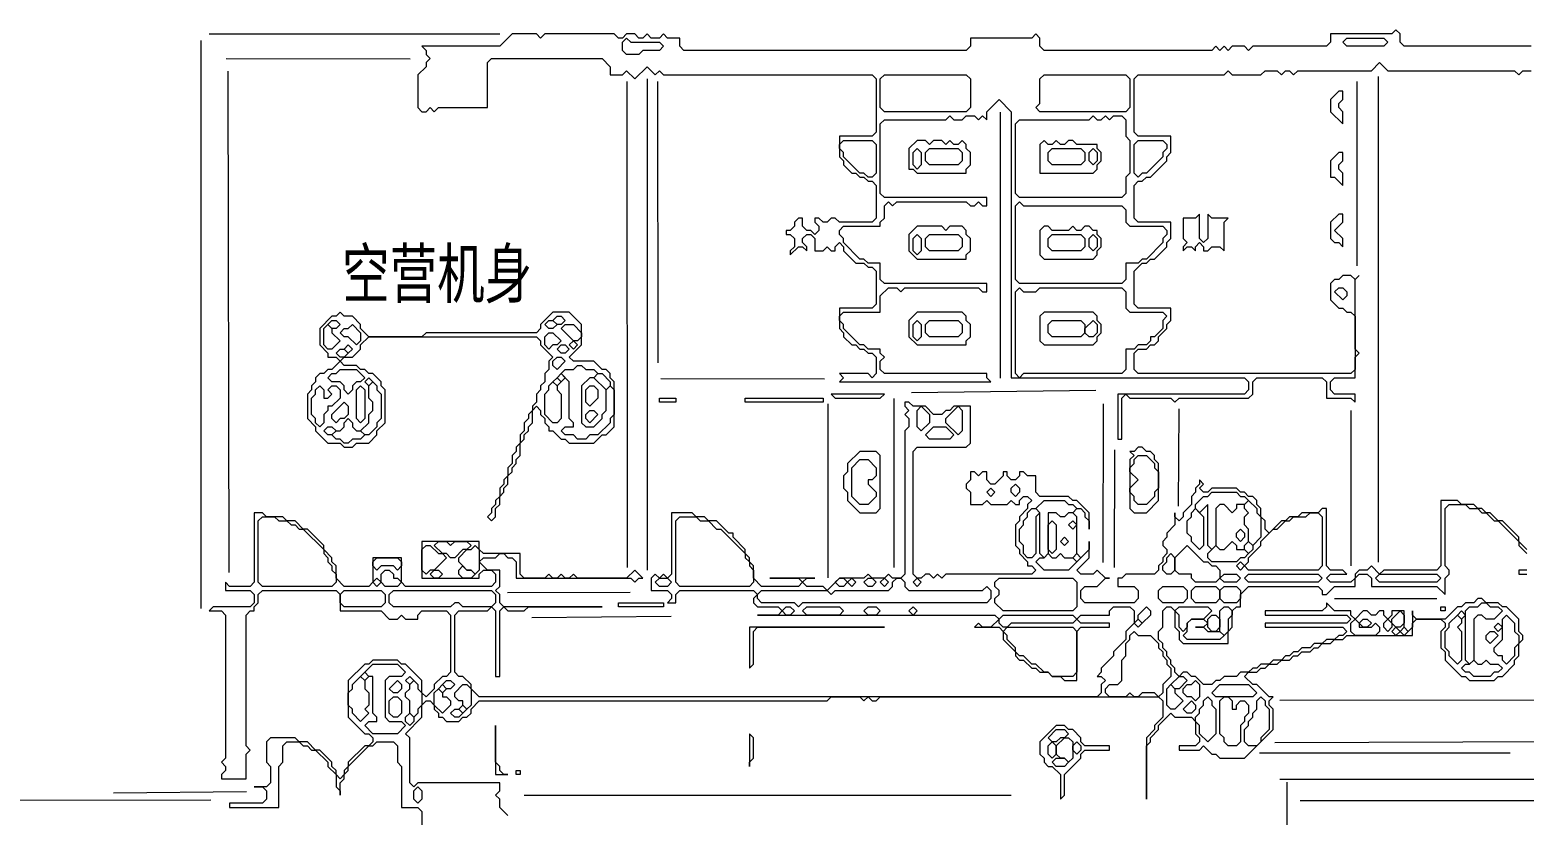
# Model space of a CAD drawing. Extents: x 10 to 1971, y 11 to 1392.
# Drawn here: x 540.2 to 905.3, y 802.1 to 994 of the extents above; entities that cross this region are included whole.
import ezdxf

# ---------------------------------------------------------------- set-up
doc = ezdxf.new("R2010")
doc.units = 0
for name, color, linetype, lineweight in [('OCR_TEXT', 6, 'Continuous', 0), ('TRACE_CURVE', 6, 'Continuous', 0), ('TRACE_STRAIGHT', 5, 'Continuous', 0), ('TRACE_TEXT_SYMBOL', 6, 'Continuous', 0)]:
    doc.layers.add(name, color=color, linetype=linetype, lineweight=lineweight)
doc.styles.add('wqy-unicode', font='wqy-unicode.lff')

msp = doc.modelspace()

# ---------------------------------------------------------------- linework, layer by layer
at = {"layer": 'TRACE_CURVE', "color": 6}
for points in [[(907, 990), (876, 990), (875, 991), (875, 993), (874, 994), (873, 993), (858, 993), (858, 991), (857, 990), (839, 990), (838, 989), (837, 990), (834, 990), (833, 989), (832, 990), (831, 989), (830, 990), (829, 989), (788, 989), (787, 990), (787, 992), (786, 993), (785, 992), (770, 992), (770, 990), (769, 989), (700, 989), (699, 990), (699, 992), (696, 992), (695, 993), (694, 992), (692, 992), (691, 993), (690, 992), (689, 992), (688, 993), (686, 993), (685, 992), (684, 992), (683, 993), (666, 993), (665, 992), (664, 993), (658, 993), (655, 990), (636, 990), (637, 989), (637, 988), (638, 987), (637, 986), (637, 985), (635, 983)], [(635, 983), (635, 975), (636, 974), (637, 974), (638, 975), (639, 974), (640, 975), (652, 975), (652, 986), (653, 987), (680, 987), (682, 985), (682, 983), (685, 983), (686, 984), (688, 982), (691, 985), (693, 983), (694, 984), (695, 983), (746, 983), (747, 982), (747, 969), (746, 968), (738, 968), (738, 963), (739, 962), (739, 961), (741, 959), (742, 959), (743, 958), (744, 958), (745, 957), (746, 957), (747, 956), (747, 948), (746, 947), (738, 947), (737, 948), (736, 948), (735, 947), (734, 947), (733, 948), (732, 948), (732, 947), (733, 946), (733, 945), (732, 944), (731, 945), (730, 945), (729, 946), (729, 948), (728, 948), (727, 947), (727, 946), (726, 945), (725, 945), (725, 944), (726, 944), (727, 943), (727, 941), (726, 940), (726, 939), (728, 941)], [(818, 962), (818, 963), (819, 964), (819, 968), (811, 968), (810, 969), (810, 982), (811, 983), (832, 983), (833, 984), (834, 983), (841, 983), (842, 984), (845, 984), (846, 983), (847, 984), (848, 984), (849, 983), (850, 984), (868, 984), (870, 986), (872, 984), (903, 984), (904, 983), (905, 984), (907, 984)], [(753, 930), (754, 931), (772, 931), (773, 930), (774, 930), (774, 932), (749, 932), (748, 933), (748, 937), (745, 937), (744, 938), (743, 938), (739, 942), (739, 943), (738, 944), (738, 945), (739, 946), (748, 946), (748, 947), (749, 948), (749, 951), (750, 952), (751, 951), (752, 952), (769, 952), (770, 951), (771, 951), (772, 952), (773, 951), (774, 951), (774, 953), (749, 953), (748, 954), (748, 971), (749, 972), (764, 972), (765, 973), (766, 972), (768, 972), (769, 973), (771, 973), (772, 972), (773, 973), (774, 972), (774, 974), (777, 977), (780, 974), (780, 909), (837, 909), (838, 908), (838, 906), (837, 905), (806, 905), (806, 894), (807, 894), (807, 904), (808, 905), (809, 904), (819, 904), (820, 903), (821, 904), (838, 904), (839, 905), (839, 908)], [(839, 908), (840, 909), (856, 909), (857, 908), (857, 904), (863, 904), (864, 903), (864, 905), (859, 905), (858, 906), (858, 908), (859, 909), (864, 909), (864, 914), (865, 915), (864, 916), (864, 933), (865, 934), (864, 933), (863, 934), (861, 934), (860, 933), (859, 933), (858, 932), (858, 928), (860, 926), (861, 926), (862, 925), (863, 925), (864, 924), (864, 911), (863, 910), (811, 910), (810, 911), (810, 915), (811, 916), (813, 916), (814, 917), (815, 917), (816, 918), (816, 919), (818, 921), (818, 922), (819, 923), (819, 926), (811, 926), (810, 927), (810, 935), (812, 937), (813, 937), (814, 938), (815, 938), (818, 941), (818, 942), (819, 943), (819, 947), (811, 947), (810, 948), (810, 956), (811, 957), (812, 957), (813, 958), (814, 958), (818, 962)], [(728, 941), (729, 941), (730, 940), (730, 941), (729, 942), (729, 943), (730, 944), (731, 944), (732, 943), (732, 940), (734, 940), (735, 941), (736, 940), (737, 940), (737, 941), (738, 942), (739, 941), (739, 940), (742, 937), (744, 937), (745, 936), (746, 936), (747, 935), (747, 927), (746, 926), (738, 926), (738, 921), (739, 920), (739, 919), (741, 917), (742, 917), (743, 916), (744, 916), (745, 915), (746, 915), (747, 914), (747, 910), (746, 909), (745, 910), (738, 910), (739, 909), (738, 908), (775, 908), (774, 909), (774, 910), (749, 910), (748, 911), (748, 913), (749, 914), (748, 915), (748, 916), (745, 916), (744, 917), (743, 917), (739, 921), (739, 922), (738, 923), (738, 924), (739, 925), (748, 925), (748, 929), (750, 931), (752, 931), (753, 930)], [(782, 867), (782, 866), (784, 864), (784, 863), (785, 863), (786, 862), (785, 861), (764, 861), (763, 860), (762, 861), (761, 860), (760, 861), (759, 861), (758, 860), (757, 860), (756, 861), (756, 891), (757, 892), (769, 892), (770, 893), (770, 902), (766, 902), (765, 901), (764, 901), (763, 900), (761, 900), (759, 902), (756, 902), (755, 903), (754, 903), (754, 902), (755, 901), (754, 900), (755, 899), (755, 897), (754, 896), (754, 861), (753, 860), (751, 860), (750, 861), (749, 860), (746, 860), (745, 861), (744, 860), (738, 860), (735, 857), (734, 858), (730, 858), (729, 859), (730, 860), (732, 860), (721, 860), (728, 860), (729, 859), (728, 858), (719, 858), (717, 860), (717, 863), (716, 864), (716, 865), (715, 866), (715, 867), (712, 870), (712, 871)], [(800, 861), (797, 861), (796, 862), (799, 865), (799, 869), (799, 867), (797, 865), (796, 866), (796, 875), (795, 876), (796, 877), (797, 877), (798, 876), (798, 875), (799, 874), (799, 872), (799, 876), (796, 879), (795, 879), (794, 880), (787, 880), (786, 881), (786, 885), (784, 885), (783, 886), (782, 886), (782, 885), (781, 884), (780, 884), (779, 885), (779, 886), (778, 886), (778, 885), (776, 883), (775, 883), (774, 884), (774, 886), (773, 886), (772, 885), (771, 886), (770, 886), (770, 884), (769, 883), (769, 882), (770, 881), (770, 878), (773, 878), (774, 879), (775, 878), (779, 878), (780, 879), (781, 878), (782, 878), (782, 879), (783, 880), (784, 880), (785, 879), (784, 878), (784, 877), (782, 875), (782, 874), (781, 873), (781, 868), (782, 867)], [(855, 876), (851, 876), (850, 875), (848, 875), (847, 874), (846, 874), (843, 871), (842, 872), (842, 874), (841, 875), (841, 877), (840, 878), (840, 879), (839, 880), (838, 880), (837, 881), (836, 881), (835, 882), (829, 882), (828, 881), (827, 881), (826, 882), (827, 883), (826, 884), (826, 883), (825, 882), (825, 881), (824, 880), (824, 878), (822, 876), (822, 875), (821, 874), (820, 875), (820, 876), (820, 873), (818, 871), (818, 870), (817, 869), (817, 868), (818, 867), (818, 866), (817, 865), (817, 864), (816, 863), (816, 862), (815, 861), (808, 861), (807, 860), (806, 860), (806, 858), (810, 858), (811, 857), (811, 855), (810, 854), (798, 854), (797, 855), (797, 857), (798, 858), (801, 858), (803, 860), (804, 860), (803, 860), (801, 862), (800, 861)], [(818, 853), (819, 853), (820, 852), (820, 848), (821, 847), (821, 845), (822, 844), (833, 844), (833, 847), (834, 848), (834, 852), (835, 853), (836, 853), (836, 856), (838, 858), (855, 858), (856, 857), (856, 856), (857, 856), (859, 858), (864, 858), (864, 860), (865, 861), (867, 861), (868, 860), (868, 858), (884, 858), (886, 856), (886, 860), (887, 861), (887, 862), (886, 863), (886, 877), (887, 878), (891, 878), (892, 877), (894, 877), (895, 876), (896, 876), (898, 874), (899, 874), (904, 869), (904, 868), (906, 866)], [(906, 867), (904, 869), (904, 870), (900, 874), (899, 874), (897, 876), (896, 876), (895, 877), (894, 877), (893, 878), (890, 878), (889, 879), (885, 879), (885, 863), (884, 862), (871, 862), (870, 861), (868, 863), (867, 862), (865, 862), (864, 861), (864, 860), (863, 859), (858, 859), (857, 860), (858, 861), (862, 861), (861, 862), (858, 862), (857, 863), (857, 877), (856, 877), (855, 876)], [(666, 860), (661, 860), (660, 861), (660, 866), (651, 866), (650, 867), (650, 869), (636, 869), (636, 860), (650, 860), (650, 861), (651, 862), (653, 862), (654, 861), (654, 859), (653, 858), (632, 858), (631, 859), (631, 865), (624, 865), (624, 859), (623, 858), (617, 858), (615, 860), (615, 863), (614, 864), (614, 865), (612, 867), (612, 868), (608, 872), (607, 872), (605, 874), (603, 874), (602, 875), (598, 875), (597, 876), (595, 876), (595, 859), (594, 858), (589, 858), (588, 859), (588, 857), (594, 857), (595, 856), (595, 854), (594, 853), (585, 853), (584, 852), (587, 852), (588, 851), (588, 816), (587, 815), (588, 814), (588, 813), (587, 812), (587, 811), (593, 811), (593, 817), (594, 818), (593, 819), (593, 851), (594, 852), (595, 852), (595, 853)], [(712, 871), (711, 871), (708, 874), (706, 874), (705, 875), (703, 875), (702, 876), (697, 876), (697, 861), (696, 860), (695, 861), (694, 860), (693, 861), (692, 860), (692, 857), (696, 857), (697, 856), (697, 855), (696, 854), (698, 854), (698, 856), (699, 857), (717, 857), (718, 856), (717, 855), (717, 854), (718, 853), (723, 853), (724, 852), (723, 851), (718, 851), (776, 851), (777, 850), (775, 848), (773, 848), (772, 849), (771, 848), (777, 848), (778, 847), (778, 845), (781, 842), (781, 841), (782, 840), (783, 840), (785, 838), (786, 838), (787, 837), (789, 837), (790, 836), (792, 836), (793, 835), (796, 835), (796, 847), (797, 848), (804, 848), (804, 849), (797, 849), (796, 850), (797, 851), (804, 851), (804, 852), (805, 853), (809, 853), (810, 852)], [(810, 852), (810, 849), (808, 847), (808, 845), (805, 842), (805, 841), (802, 838), (802, 837), (801, 836), (802, 836), (803, 835), (802, 834), (802, 832), (801, 831), (650, 831), (648, 833), (648, 834), (646, 836), (645, 836), (644, 837), (644, 851), (645, 852), (652, 852), (653, 853), (654, 852), (654, 836), (655, 836), (655, 852), (656, 853), (657, 852), (661, 852), (662, 853), (680, 853), (656, 853), (655, 854), (655, 856), (654, 857), (655, 858), (655, 862), (652, 862), (650, 864), (651, 865), (654, 865), (655, 866), (656, 866), (657, 865), (658, 865), (659, 864), (659, 860), (687, 860), (688, 859), (689, 860), (690, 860), (688, 862), (686, 860), (674, 860), (673, 861), (672, 860), (671, 860), (670, 861), (669, 860), (668, 860), (667, 861), (666, 860)], [(906, 862), (904, 862), (904, 861), (906, 861)], [(595, 853), (596, 854), (596, 856), (597, 857), (615, 857), (616, 856), (616, 852), (626, 852), (628, 850), (630, 850), (631, 851), (632, 850), (635, 850), (635, 851), (636, 852), (642, 852), (643, 851), (643, 837), (642, 836), (641, 836), (639, 834), (639, 833), (637, 831), (636, 832), (636, 835), (632, 839), (631, 839), (630, 840), (624, 840), (623, 839), (622, 839), (618, 835), (618, 826), (622, 822), (623, 822), (624, 821), (624, 820), (623, 819), (622, 819), (618, 815), (618, 814), (617, 813), (617, 812), (616, 811), (615, 812), (615, 813), (614, 814), (614, 815), (611, 818), (610, 818), (608, 820), (606, 820), (605, 821), (599, 821), (598, 820), (598, 815), (599, 814), (599, 810), (598, 809), (595, 809), (597, 809), (598, 808), (598, 806), (597, 805)], [(843, 839), (845, 839), (846, 840), (848, 840), (849, 841), (850, 841), (851, 842), (853, 842), (854, 843), (855, 843), (856, 844), (858, 844), (859, 845), (861, 845), (862, 846), (878, 846), (878, 849), (879, 850), (885, 850), (886, 849), (886, 848), (885, 847), (885, 843), (886, 842), (886, 840), (890, 836), (891, 836), (892, 835), (898, 835), (899, 836), (900, 836), (903, 839), (903, 840), (904, 841), (904, 844), (905, 845), (905, 846), (904, 847), (904, 850), (901, 853), (900, 853), (899, 854), (896, 854), (895, 855), (894, 855), (893, 854), (891, 854), (890, 853), (889, 853), (886, 850), (879, 850), (878, 851), (878, 852), (878, 848), (877, 847), (876, 848), (876, 852), (873, 852), (873, 851), (872, 850), (871, 851), (871, 852), (870, 852), (869, 851)], [(869, 851), (868, 851), (867, 852), (866, 852), (864, 850), (863, 851), (863, 852), (859, 852), (857, 854), (857, 853), (856, 852), (842, 852), (842, 851), (862, 851), (863, 850), (862, 849), (842, 849), (842, 848), (861, 848), (862, 847), (861, 846), (860, 846), (859, 845), (857, 845), (856, 844), (854, 844), (853, 843), (851, 843), (850, 842), (849, 842), (848, 841), (847, 841), (846, 840), (844, 840), (843, 839), (841, 839), (840, 838), (839, 838), (838, 837), (836, 837), (835, 836), (832, 836), (831, 835), (830, 835), (829, 834), (827, 834), (825, 836), (824, 836), (823, 837), (822, 837), (821, 836), (820, 837), (820, 838), (819, 839), (819, 840), (818, 841), (818, 842), (817, 843), (817, 844), (816, 845), (816, 847), (817, 848), (817, 852), (818, 853)], [(637, 830), (638, 830), (639, 829), (639, 828), (640, 827), (640, 826), (641, 826), (642, 825), (645, 825), (646, 826), (647, 826), (648, 827), (648, 828), (650, 830), (735, 830), (736, 831), (743, 831), (744, 830), (745, 831), (746, 830), (747, 830), (748, 831), (816, 831), (817, 830), (817, 826), (815, 824), (815, 823), (813, 821), (813, 806), (813, 819), (814, 820), (814, 821), (816, 823), (816, 824), (819, 827), (820, 826), (824, 826), (825, 825), (825, 822), (826, 821), (826, 820), (825, 819), (821, 819), (821, 818), (826, 818), (827, 819), (829, 817), (830, 817), (831, 816), (837, 816), (844, 823), (844, 828), (843, 829), (843, 830), (844, 831), (843, 831), (840, 834), (839, 834), (837, 836), (838, 837), (840, 837), (841, 838), (842, 838), (843, 839)], [(657, 802), (655, 804), (655, 806), (654, 807), (655, 808), (655, 810), (635, 810), (634, 809), (633, 810), (633, 821), (632, 822), (636, 826), (636, 829), (637, 830)], [(597, 805), (589, 805), (589, 804), (601, 804), (601, 814), (602, 815), (602, 819), (603, 820), (606, 820), (607, 819), (608, 819), (609, 818), (610, 818), (613, 815), (613, 814), (615, 812), (615, 809), (616, 808), (616, 807), (616, 810), (617, 811), (617, 812), (618, 813), (618, 814), (623, 819), (624, 819), (625, 820), (629, 820), (630, 819), (630, 815), (631, 814), (631, 804), (635, 804), (636, 803), (636, 790)]]:
    msp.add_lwpolyline(points, dxfattribs=at)
for points in [[(685, 991), (686, 992), (687, 991), (694, 991), (695, 990), (694, 989), (690, 989), (689, 988), (686, 988), (685, 989)], [(861, 991), (862, 992), (871, 992), (872, 991), (871, 990), (862, 990)], [(748, 982), (749, 983), (769, 983), (770, 982), (770, 975), (769, 974), (749, 974), (748, 975)], [(787, 982), (788, 983), (808, 983), (809, 982), (809, 975), (808, 974), (787, 974), (786, 975), (787, 976)], [(799, 972), (800, 973), (801, 972), (802, 972), (803, 973), (804, 972), (805, 973), (807, 973), (808, 972), (808, 968), (809, 967), (809, 959), (808, 958), (808, 954), (807, 953), (782, 953), (781, 954), (781, 971), (782, 972)], [(738, 966), (739, 967), (746, 967), (747, 966), (747, 959), (746, 958), (745, 958), (744, 959), (743, 959), (739, 963), (739, 964), (738, 965)], [(810, 966), (811, 967), (817, 967), (818, 966), (818, 965), (817, 964), (817, 963), (813, 959), (812, 959), (811, 958), (810, 959)], [(781, 951), (782, 952), (783, 951), (807, 951), (808, 950), (808, 947), (809, 946), (817, 946), (818, 945), (818, 944), (817, 943), (817, 942), (813, 938), (812, 938), (811, 937), (808, 937), (808, 933), (807, 932), (782, 932), (781, 933)], [(781, 930), (782, 931), (783, 930), (786, 930), (787, 931), (807, 931), (808, 930), (808, 926), (809, 925), (817, 925), (818, 924), (817, 923), (817, 921), (815, 919), (814, 919), (814, 918), (813, 917), (811, 917), (810, 916), (808, 916), (808, 911), (807, 910), (783, 910), (782, 909), (781, 910)], [(859, 930), (860, 931), (861, 931), (862, 930), (862, 929), (861, 928)], [(757, 901), (758, 902), (760, 900), (760, 898), (758, 896), (757, 897)], [(767, 902), (768, 901), (768, 896), (767, 895), (764, 898), (764, 899)], [(761, 897), (764, 897), (766, 895), (765, 894), (760, 894), (759, 895)], [(774, 881), (775, 882), (776, 881), (775, 880)], [(780, 882), (781, 883), (782, 882), (782, 881), (781, 880), (780, 881)], [(828, 880), (829, 881), (835, 881), (836, 880), (837, 880), (838, 879), (837, 878), (835, 878), (835, 877), (834, 876), (832, 878), (831, 878), (830, 877), (830, 868), (829, 867), (828, 868), (828, 878), (826, 876), (825, 877), (825, 878), (827, 880)], [(784, 876), (785, 877), (786, 877), (787, 876), (786, 875), (786, 866), (785, 865), (784, 865), (783, 866), (783, 868), (782, 869), (782, 872), (783, 873), (783, 874), (784, 875)], [(788, 879), (793, 879), (794, 878), (795, 878), (796, 877), (795, 876), (794, 876), (793, 875), (792, 875), (791, 876), (789, 876), (789, 866), (788, 865), (787, 866), (787, 876), (786, 877)], [(824, 876), (825, 877), (827, 875), (827, 868), (826, 867), (824, 869), (824, 870), (823, 871), (823, 874), (824, 875)], [(837, 878), (838, 879), (840, 877), (840, 876), (841, 875), (841, 870), (839, 868), (838, 869), (838, 872), (837, 873), (837, 875), (838, 876), (837, 877)], [(596, 874), (597, 875), (600, 875), (601, 874), (603, 874), (604, 873), (605, 873), (606, 872), (607, 872), (612, 867), (612, 866), (613, 865), (613, 864), (614, 863), (614, 862), (615, 861), (615, 859), (614, 858), (597, 858), (596, 859)], [(698, 874), (699, 875), (703, 875), (704, 874), (706, 874), (708, 872), (709, 872), (715, 866), (715, 865), (716, 864), (716, 863), (717, 862), (717, 859), (716, 858), (699, 858), (698, 859)], [(789, 873), (790, 874), (791, 873), (791, 867), (790, 866), (789, 867)], [(794, 873), (795, 874), (796, 873), (795, 872)], [(852, 875), (853, 876), (855, 876), (856, 875), (856, 863), (855, 862), (838, 862), (837, 863), (838, 864), (838, 865), (841, 868), (841, 869), (844, 872), (845, 872), (847, 874), (848, 874), (849, 875)], [(639, 868), (640, 869), (642, 869), (643, 868), (644, 869), (647, 869), (648, 868), (647, 867), (646, 867), (644, 865), (643, 865), (642, 866), (641, 866)], [(792, 869), (793, 870), (794, 869), (793, 868)], [(834, 869), (835, 868), (835, 867), (837, 867), (838, 866), (837, 865), (836, 865), (835, 864), (829, 864), (828, 865), (828, 866), (830, 868), (831, 867), (832, 867)], [(835, 871), (836, 872), (837, 871), (837, 870), (836, 869), (835, 870)], [(837, 868), (838, 869), (839, 868), (839, 867), (838, 866), (837, 867)], [(636, 867), (637, 868), (638, 868), (640, 866), (641, 866), (642, 865), (639, 862), (638, 862), (637, 861), (636, 862)], [(648, 867), (649, 868), (650, 867), (650, 862), (649, 861), (648, 862), (647, 862), (645, 864), (645, 865), (647, 867)], [(788, 865), (789, 866), (790, 865), (791, 865), (792, 866), (793, 865), (795, 865), (796, 864), (794, 862), (788, 862), (786, 864), (787, 865)], [(795, 865), (796, 866), (797, 865), (796, 864)], [(818, 865), (819, 866), (820, 865), (820, 862), (819, 861), (818, 861), (817, 862), (817, 863), (818, 864)], [(823, 868), (827, 864), (828, 864), (829, 863), (830, 863), (831, 862), (831, 860), (830, 859), (825, 859), (824, 860), (824, 861), (821, 861), (820, 862), (820, 865)], [(624, 864), (625, 865), (630, 865), (631, 864), (631, 863), (630, 862), (629, 863), (626, 863), (625, 862), (624, 863)], [(626, 861), (627, 862), (628, 862), (629, 861), (629, 860), (630, 860), (631, 859), (630, 858), (627, 858), (626, 859)], [(638, 861), (639, 862), (640, 862), (641, 861), (640, 860), (639, 860)], [(645, 862), (646, 863), (647, 862), (648, 862), (649, 861), (648, 860), (646, 860), (645, 861)], [(835, 863), (836, 864), (837, 863), (836, 862)], [(624, 859), (625, 860), (626, 859), (625, 858)], [(693, 859), (694, 860), (696, 860), (697, 859), (696, 858), (694, 858)], [(751, 859), (752, 860), (753, 860), (754, 859), (754, 858), (755, 857), (773, 857), (774, 858), (775, 857), (775, 855), (774, 854), (729, 854), (728, 853), (727, 854), (719, 854), (718, 855), (718, 856), (719, 857), (735, 857), (736, 856), (737, 857), (750, 857), (751, 858)], [(737, 859), (738, 860), (739, 860), (740, 859), (739, 858), (738, 858)], [(740, 859), (741, 860), (742, 859), (741, 858)], [(744, 859), (745, 860), (746, 860), (747, 859), (746, 858), (745, 858)], [(748, 859), (749, 860), (750, 859), (749, 858)], [(756, 859), (757, 860), (758, 859), (757, 858)], [(776, 859), (777, 860), (795, 860), (796, 859), (796, 853), (795, 852), (778, 852), (776, 854), (776, 855), (777, 856), (777, 857), (776, 858)], [(831, 860), (832, 861), (835, 861), (836, 860), (835, 859), (832, 859)], [(837, 860), (838, 861), (855, 861), (856, 860), (855, 859), (838, 859)], [(869, 860), (870, 861), (884, 861), (885, 860), (884, 859), (870, 859)], [(616, 856), (617, 857), (626, 857), (627, 856), (627, 854), (626, 853), (617, 853), (616, 854)], [(628, 856), (629, 857), (653, 857), (654, 856), (654, 854), (653, 853), (646, 853), (645, 854), (644, 854), (643, 853), (629, 853), (628, 854)], [(816, 857), (817, 858), (822, 858), (823, 857), (823, 855), (822, 854), (817, 854), (816, 855)], [(824, 857), (825, 858), (830, 858), (831, 857), (831, 855), (830, 854), (825, 854), (824, 855)], [(831, 857), (832, 858), (835, 858), (836, 857), (836, 855), (835, 854), (832, 854), (831, 855)], [(724, 852), (725, 853), (726, 853), (727, 852), (726, 851), (725, 851)], [(729, 852), (730, 853), (738, 853), (739, 852), (738, 851), (730, 851)], [(744, 852), (745, 853), (747, 853), (748, 852), (747, 851), (745, 851)], [(755, 852), (756, 853), (757, 852), (756, 851)], [(777, 850), (778, 851), (795, 851), (796, 850), (795, 849), (780, 849), (779, 848), (778, 848), (777, 849)], [(813, 853), (814, 852), (814, 851), (812, 849), (811, 850), (811, 851)], [(820, 852), (821, 853), (828, 853), (829, 852), (827, 850), (824, 850), (823, 849), (823, 848), (822, 847), (821, 848), (821, 851)], [(828, 850), (829, 851), (830, 851), (831, 850), (831, 848), (830, 847), (829, 847), (828, 848)], [(831, 852), (832, 853), (833, 853), (834, 852), (834, 851), (833, 850), (833, 847), (832, 846), (831, 847)], [(875, 852), (876, 851), (876, 849), (875, 848), (874, 848), (873, 849), (873, 850)], [(889, 851), (890, 850), (890, 849), (889, 848), (890, 847), (890, 840), (889, 839), (887, 841), (887, 842), (886, 843), (886, 847), (887, 848), (887, 849)], [(889, 851), (890, 852), (891, 851), (890, 850)], [(894, 853), (895, 854), (896, 854), (897, 853), (899, 853), (900, 852), (898, 850), (896, 850), (895, 851), (894, 851), (893, 850), (893, 840), (892, 839), (891, 840), (891, 852), (892, 853)], [(900, 850), (901, 851), (903, 849), (903, 847), (904, 846), (904, 844), (903, 843), (903, 841), (901, 839), (900, 840), (900, 841), (899, 841), (898, 842), (898, 843), (900, 845)], [(778, 847), (779, 848), (795, 848), (796, 847), (796, 837), (795, 836), (790, 836), (789, 837), (788, 837), (786, 839), (785, 839), (783, 841), (782, 841), (781, 842), (781, 843), (779, 845), (779, 846)], [(810, 849), (811, 850), (812, 849), (811, 848)], [(823, 849), (824, 850), (827, 850), (828, 849), (827, 848), (825, 848), (827, 848), (828, 847), (831, 847), (832, 846), (831, 845), (823, 845), (822, 846), (823, 847)], [(863, 849), (864, 850), (865, 849), (865, 848), (868, 848), (869, 849), (870, 848), (870, 847), (869, 846), (864, 846), (863, 847)], [(865, 849), (866, 850), (867, 850), (868, 849), (867, 848), (866, 848)], [(871, 849), (872, 850), (873, 849), (873, 848), (872, 847), (871, 848)], [(873, 847), (874, 848), (875, 847), (874, 846)], [(875, 847), (876, 848), (877, 847), (876, 846)], [(898, 848), (899, 849), (900, 848), (899, 847)], [(809, 846), (810, 847), (811, 846), (814, 846), (816, 844), (816, 843), (817, 842), (817, 841), (818, 840), (818, 839), (819, 838), (819, 836), (817, 834), (817, 832), (816, 831), (815, 832), (812, 832), (811, 831), (810, 831), (809, 832), (808, 831), (804, 831), (803, 832), (803, 833), (804, 834), (806, 834), (807, 835), (807, 840), (808, 841), (808, 844), (809, 845)], [(896, 846), (897, 847), (898, 847), (899, 846), (897, 844), (896, 845)], [(892, 839), (893, 840), (894, 839), (895, 839), (896, 840), (897, 839), (899, 839), (900, 838), (899, 837), (898, 837), (897, 836), (893, 836), (892, 837), (891, 837), (890, 838), (891, 839)], [(621, 836), (622, 837), (623, 836), (622, 835)], [(624, 839), (630, 839), (632, 837), (631, 836), (628, 836), (627, 835), (627, 826), (628, 825), (631, 825), (632, 824), (630, 822), (624, 822), (622, 824), (623, 825), (625, 825), (625, 826), (624, 827), (624, 836), (623, 836), (622, 837)], [(621, 836), (622, 835), (622, 833), (623, 832), (623, 829), (622, 828), (623, 827), (621, 825), (619, 827), (619, 828), (618, 829), (618, 832), (619, 833), (619, 834)], [(630, 835), (631, 834), (631, 833), (630, 832), (629, 832), (628, 833)], [(632, 835), (633, 836), (634, 835), (633, 834)], [(633, 834), (634, 835), (635, 834), (635, 833), (636, 832), (636, 829), (635, 828), (635, 827), (634, 826), (633, 827), (633, 830), (632, 831), (632, 832), (633, 833)], [(639, 832), (640, 833), (641, 832), (641, 831), (642, 831), (643, 830), (643, 829), (641, 827), (639, 829)], [(640, 833), (641, 834), (642, 833), (641, 832)], [(641, 834), (642, 835), (643, 835), (644, 834), (643, 833), (642, 833)], [(646, 834), (647, 834), (648, 833), (648, 829), (647, 828), (646, 829), (646, 830), (645, 830), (644, 831), (644, 832)], [(818, 833), (819, 834), (820, 833), (820, 832), (822, 830), (820, 828), (819, 828), (818, 829)], [(821, 836), (822, 836), (823, 835), (821, 833), (820, 833), (819, 834)], [(824, 834), (825, 835), (826, 834), (826, 831), (825, 830), (824, 831), (823, 831), (822, 832), (822, 833), (823, 834)], [(831, 834), (838, 834), (840, 832), (839, 831), (830, 831), (829, 832)], [(628, 830), (629, 831), (630, 831), (631, 830), (631, 827), (630, 826), (629, 826), (628, 827)], [(645, 828), (646, 829), (647, 828), (646, 827)], [(824, 830), (825, 829), (825, 828), (824, 827), (823, 827), (822, 828)], [(827, 830), (828, 831), (829, 830), (829, 829), (830, 828), (830, 822), (828, 820), (826, 822), (826, 824), (825, 825), (825, 826), (826, 827), (826, 828), (827, 829)], [(831, 830), (832, 831), (833, 831), (834, 830), (834, 828), (835, 828), (835, 829), (836, 830), (837, 830), (838, 829), (838, 827), (837, 826), (837, 825), (836, 824), (836, 820), (835, 819), (833, 819), (832, 820), (832, 821), (831, 822)], [(840, 830), (841, 831), (842, 830), (842, 829), (843, 828), (843, 823), (841, 821), (841, 820), (840, 819), (838, 819), (837, 820), (837, 823), (838, 824), (838, 825), (839, 826), (839, 827), (840, 828)], [(632, 826), (633, 827), (634, 826), (634, 825), (633, 824), (632, 825)], [(643, 827), (644, 828), (645, 828), (646, 827), (645, 826), (644, 826)], [(634, 808), (635, 809), (636, 808), (636, 806), (635, 805), (634, 806)]]:
    msp.add_lwpolyline(points, close=True, dxfattribs=at)
at = {"layer": 'TRACE_STRAIGHT', "color": 5}
for p, q in [((582.03, 852.62), (582.05, 991.38)), ((584, 993), (655, 993)), ((588.13, 987.04), (633.13, 986.96)), ((588.52, 983.88), (588.82, 861.37)), ((869.7, 863.88), (869.7, 982.62)), ((686.09, 981.38), (686.15, 862.62)), ((691, 982), (691, 862)), ((693.59, 981.38), (693.62, 912.62)), ((864.4, 981.38), (864.47, 936.37)), ((777.3, 973.88), (777.32, 908.88)), ((694.37, 908.8), (734.37, 908.72)), ((755.62, 905.36), (800.63, 905.94)), ((735.15, 902.62), (735.18, 860.12)), ((751.29, 903.88), (751.33, 862.62)), ((802.48, 863.87), (802.51, 902.63)), ((820.83, 877.62), (821.04, 901.38)), ((863, 901), (863, 863)), ((805.25, 862.63), (805.3, 891.38)), ((656.87, 856.5), (686.88, 856.58)), ((859, 855), (884, 855)), ((662.88, 850.37), (696.86, 850.71)), ((845.62, 830.15), (993.12, 830.34)), ((844.37, 819.87), (956.88, 820.23)), ((840.62, 817.29), (901.88, 817.29)), ((845.62, 810.91), (943.13, 810.86)), ((560.63, 807.53), (593.12, 807.9)), ((661, 807), (780, 807)), ((847.36, 615.12), (847.38, 810.12)), ((439.38, 805.65), (584.38, 805.84)), ((850.62, 805.68), (945.62, 805.7))]:
    msp.add_line(p, q, dxfattribs=at)
at = {"layer": 'TRACE_TEXT_SYMBOL', "color": 6}
for points in [[(860, 979), (858, 977), (858, 974), (861, 971), (861, 974), (860, 975), (860, 976), (861, 977), (861, 979)], [(757, 967), (755, 965), (755, 960), (756, 960), (757, 959), (769, 959), (769, 960), (770, 961), (770, 964), (769, 965), (769, 966), (768, 967), (767, 966), (766, 966), (765, 967), (764, 966), (763, 967), (761, 967), (760, 966), (759, 967)], [(756, 964), (757, 965), (758, 964), (758, 961), (757, 960), (756, 961)], [(759, 964), (760, 965), (767, 965), (768, 964), (768, 962), (767, 961), (760, 961), (759, 962)], [(788, 967), (787, 966), (787, 959), (800, 959), (801, 960), (801, 961), (802, 962), (802, 964), (801, 965), (801, 966), (796, 966), (795, 967), (794, 967), (793, 966), (792, 966), (791, 967), (790, 966), (789, 966)], [(789, 964), (790, 965), (797, 965), (798, 964), (798, 962), (797, 961), (790, 961), (789, 962)], [(799, 964), (800, 965), (801, 964), (801, 962), (800, 961), (799, 962)], [(860, 964), (858, 962), (858, 958), (859, 958), (861, 956), (861, 959), (860, 960), (860, 961), (861, 962), (861, 964)], [(757, 946), (755, 944), (755, 940), (757, 938), (769, 938), (769, 939), (770, 940), (770, 943), (769, 944), (769, 945), (768, 946), (765, 946), (764, 945), (763, 946)], [(788, 946), (787, 945), (787, 939), (788, 938), (800, 938), (801, 939), (801, 940), (802, 941), (802, 943), (801, 944), (801, 945), (800, 945), (799, 946), (798, 946), (797, 945), (796, 945), (795, 946), (794, 945), (790, 945), (789, 946)], [(826, 949), (825, 948), (822, 948), (822, 943), (823, 942), (822, 941), (822, 940), (823, 941), (824, 941), (825, 940), (825, 941), (826, 942), (827, 941), (827, 940), (828, 940), (829, 941), (831, 941), (832, 940), (832, 947), (833, 948), (829, 948), (828, 949), (828, 943), (827, 942), (826, 943)], [(860, 949), (858, 947), (858, 943), (859, 942), (860, 942), (861, 941), (861, 943), (859, 945), (861, 947), (861, 949)], [(756, 943), (757, 944), (758, 943), (758, 940), (757, 939), (756, 940)], [(759, 943), (760, 944), (767, 944), (768, 943), (768, 941), (767, 940), (760, 940), (759, 941)], [(789, 943), (790, 944), (797, 944), (798, 943), (798, 941), (797, 940), (790, 940), (789, 941)], [(799, 943), (800, 944), (801, 943), (801, 941), (800, 940), (799, 941)], [(668, 923), (669, 924), (670, 924), (671, 923), (670, 922), (669, 922)], [(757, 925), (755, 923), (755, 919), (757, 917), (769, 917), (769, 918), (770, 919), (770, 922), (769, 923), (769, 924), (768, 925)], [(788, 925), (787, 924), (787, 918), (788, 917), (800, 917), (801, 918), (801, 919), (802, 920), (802, 922), (801, 923), (801, 924), (800, 925)], [(612, 921), (613, 922), (614, 921), (614, 920), (616, 918), (614, 916), (613, 916), (612, 917)], [(613, 922), (614, 923), (615, 923), (616, 922), (615, 921), (614, 921)], [(618, 921), (619, 922), (621, 920), (621, 918), (620, 917), (618, 919), (617, 919), (616, 920), (617, 921)], [(666, 922), (667, 923), (668, 923), (669, 922), (668, 921), (667, 921)], [(670, 921), (671, 922), (673, 922), (675, 920), (675, 919), (674, 918), (673, 918)], [(756, 922), (757, 923), (758, 922), (758, 919), (757, 918), (756, 919)], [(759, 922), (760, 923), (767, 923), (768, 922), (768, 920), (767, 919), (760, 919), (759, 920)], [(789, 922), (790, 923), (797, 923), (798, 922), (798, 920), (797, 919), (790, 919), (789, 920)], [(800, 923), (801, 922), (801, 920), (800, 919), (799, 919), (798, 920), (798, 921)], [(617, 916), (618, 917), (619, 916), (618, 915)], [(666, 919), (667, 920), (668, 920), (670, 918), (669, 917), (668, 917), (667, 916), (666, 917)], [(669, 916), (670, 917), (671, 917), (672, 916), (671, 915), (670, 915)], [(672, 917), (673, 918), (674, 917), (673, 916)], [(615, 915), (616, 916), (617, 916), (618, 915), (617, 914), (616, 914)], [(668, 913), (669, 914), (670, 914), (671, 913), (669, 911), (668, 912)], [(615, 910), (616, 911), (620, 911), (622, 909), (621, 908), (620, 908), (619, 907), (619, 906), (618, 905), (617, 906), (617, 907), (616, 908), (614, 908), (613, 909), (614, 910)], [(669, 909), (670, 910), (671, 909), (670, 908)], [(673, 911), (674, 912), (675, 912), (676, 911), (678, 911), (679, 910), (678, 909), (677, 909), (675, 907), (675, 898), (676, 897), (678, 897), (680, 899), (680, 900), (681, 901), (681, 906), (682, 907), (683, 906), (683, 900), (682, 899), (682, 898), (679, 895), (677, 895), (676, 894), (674, 894), (673, 895), (671, 895), (670, 896), (671, 897), (673, 897), (673, 898), (672, 899), (672, 908), (670, 910), (671, 911)], [(678, 909), (679, 910), (680, 910), (682, 908), (682, 907), (681, 906)], [(610, 906), (611, 907), (612, 906), (612, 904), (613, 904), (614, 905), (613, 906), (614, 907), (615, 907), (616, 906), (616, 904), (614, 902), (613, 902), (613, 901), (612, 900), (612, 898), (611, 897), (610, 898), (610, 899), (609, 900), (609, 904), (610, 905)], [(620, 906), (621, 907), (622, 906), (622, 899), (621, 898), (620, 899)], [(623, 907), (624, 908), (625, 907), (625, 906), (626, 905), (626, 899), (625, 898), (625, 897), (623, 895), (622, 895), (621, 896), (623, 898), (623, 900), (624, 901), (624, 903), (623, 904)], [(622, 908), (623, 909), (624, 908), (623, 907)], [(667, 907), (668, 908), (669, 907), (669, 906), (670, 905), (670, 899), (669, 898), (668, 898), (666, 900), (666, 905), (667, 906)], [(668, 908), (669, 909), (670, 908), (669, 907)], [(676, 906), (677, 907), (678, 907), (679, 906), (679, 904), (677, 902), (676, 903)], [(617, 903), (618, 902), (618, 900), (617, 899), (616, 899), (615, 898), (614, 899), (614, 900)], [(694, 904), (698, 904), (698, 903), (694, 903)], [(715, 904), (734, 904), (734, 903), (715, 903)], [(736, 905), (737, 904), (748, 904), (749, 905)], [(617, 898), (618, 899), (619, 898), (619, 897), (620, 896), (621, 896), (622, 895), (621, 894), (619, 894), (618, 893), (617, 893), (616, 894), (615, 894), (614, 895), (615, 896), (616, 896), (617, 897)], [(676, 900), (677, 901), (678, 901), (679, 900), (677, 898), (676, 899)], [(612, 896), (613, 897), (614, 897), (615, 896), (614, 895), (613, 895)], [(743, 891), (740, 888), (740, 886), (739, 885), (739, 882), (740, 881), (740, 879), (743, 876), (747, 876), (748, 877), (748, 890), (747, 891)], [(811, 892), (810, 891), (809, 891), (810, 890), (809, 889), (809, 877), (810, 876), (813, 876), (816, 879), (816, 888), (815, 889), (815, 890), (814, 891), (813, 891), (812, 892)], [(743, 889), (745, 889), (747, 887), (747, 885), (746, 884), (745, 884), (745, 883), (747, 881), (747, 880), (745, 878), (743, 878), (741, 880), (741, 887)], [(810, 889), (811, 890), (813, 890), (815, 888), (815, 887), (816, 886), (816, 882), (815, 881), (815, 880), (813, 878), (811, 878), (810, 879), (810, 880), (809, 881), (809, 882), (811, 884), (809, 886), (809, 887), (810, 888)], [(684, 854), (695, 854), (695, 853), (684, 853)], [(885, 853), (886, 853), (886, 852), (885, 852)], [(716, 848), (716, 838), (717, 839), (717, 847), (718, 848), (749, 848)], [(654, 824), (654, 812), (657, 812), (656, 812), (655, 813), (655, 814), (654, 815)], [(716, 822), (716, 814), (716, 815), (717, 816), (717, 821)], [(791, 824), (787, 820), (787, 817), (788, 816), (788, 815), (789, 814), (790, 814), (792, 812), (792, 806), (793, 807), (793, 812), (797, 816), (797, 817), (798, 818), (804, 818), (804, 819), (798, 819), (797, 820), (797, 821), (795, 823), (794, 823), (793, 824)], [(791, 823), (793, 823), (794, 822), (793, 821), (792, 821), (791, 820), (790, 820), (789, 821)], [(789, 819), (790, 820), (791, 819), (791, 817), (790, 816), (789, 817)], [(793, 821), (794, 821), (795, 820), (795, 816), (794, 815), (793, 816), (792, 816), (791, 817), (791, 819)], [(795, 819), (796, 820), (797, 819), (797, 818), (796, 817), (795, 818)], [(790, 815), (791, 816), (793, 816), (794, 815), (793, 814), (791, 814)], [(659, 813), (660, 813), (660, 812), (659, 812)]]:
    msp.add_lwpolyline(points, close=True, dxfattribs=at)
for points in [[(616, 925), (615, 924), (614, 924), (611, 921), (611, 917), (613, 915), (613, 914), (615, 914), (616, 913), (614, 911), (613, 911), (612, 910), (611, 910), (610, 909), (610, 908), (609, 907), (609, 906), (608, 905), (608, 899), (610, 897), (610, 896), (613, 893), (616, 893), (617, 892), (619, 892), (620, 893), (623, 893), (625, 895), (625, 896), (627, 898), (627, 906), (626, 907), (626, 908), (624, 910), (623, 910), (622, 911), (621, 911), (620, 912), (617, 912), (616, 913), (617, 914), (619, 914), (621, 916), (621, 917), (623, 919), (664, 919), (665, 918), (665, 917), (668, 914), (667, 913), (667, 911), (666, 910), (666, 908), (665, 907), (665, 906), (664, 905), (664, 903), (663, 902), (663, 901), (662, 900), (662, 899), (661, 898), (661, 896), (660, 895)], [(672, 925), (668, 925), (665, 922), (665, 921), (664, 920), (637, 920), (636, 919), (623, 919), (621, 921), (621, 922), (619, 924), (617, 924), (616, 925)], [(660, 895), (660, 893), (659, 892), (659, 891), (658, 890), (658, 888), (657, 887), (657, 885), (656, 884), (656, 883), (655, 882), (655, 880), (654, 879), (654, 878), (653, 877), (653, 876), (652, 875), (653, 874), (654, 875), (654, 877), (655, 878), (655, 880), (656, 881), (656, 882), (657, 883), (657, 885), (658, 886), (658, 887), (659, 888), (659, 889), (660, 890), (660, 893), (661, 894), (661, 895), (662, 896), (662, 897), (663, 898), (663, 901), (664, 902), (665, 901), (665, 900), (666, 899), (666, 898), (667, 897), (667, 896), (668, 896), (670, 894), (671, 894), (672, 893), (678, 893), (680, 895), (681, 895), (683, 897), (683, 908), (682, 909), (682, 910), (681, 911), (680, 911), (678, 913), (673, 913), (672, 914), (675, 917), (675, 922), (672, 925)]]:
    msp.add_lwpolyline(points, dxfattribs=at)

# ---------------------------------------------------------------- texts
at = {"layer": 'OCR_TEXT', "color": 6, "style": 'wqy-unicode', "width": 0.72}
msp.add_text('空营机身', height=11.811, dxfattribs=at).set_placement((616.5, 928.55))

doc.saveas('drawing.dxf')
